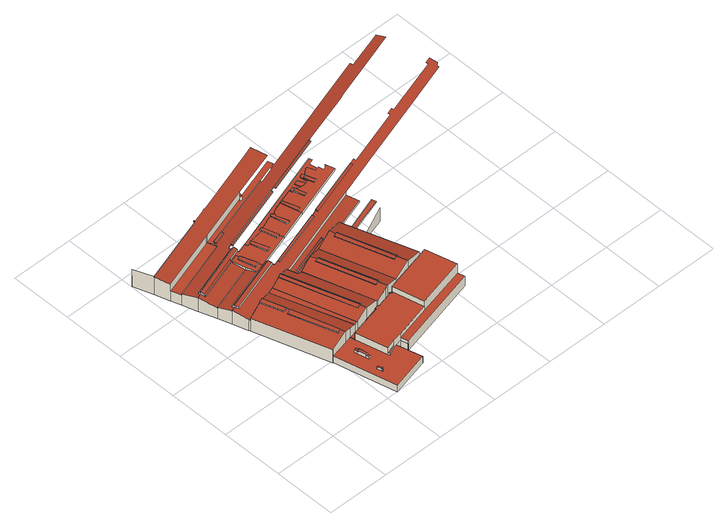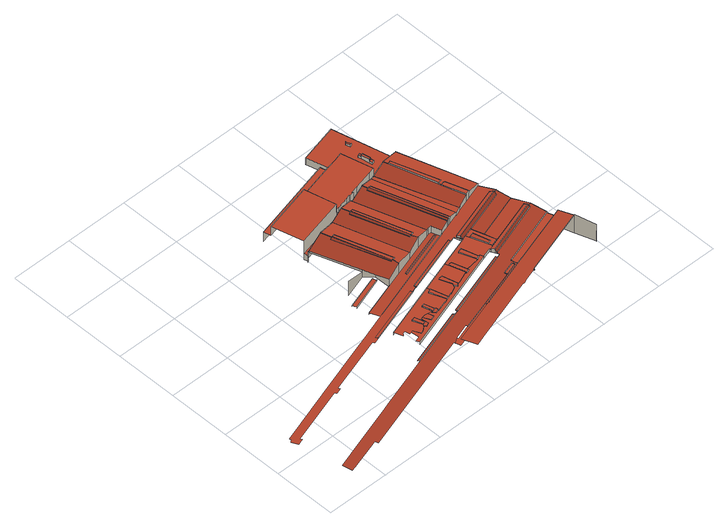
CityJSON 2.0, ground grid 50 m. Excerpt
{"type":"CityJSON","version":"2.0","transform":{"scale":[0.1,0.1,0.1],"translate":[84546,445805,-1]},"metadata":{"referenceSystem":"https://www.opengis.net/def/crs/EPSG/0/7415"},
"CityObjects":{
"building1":{"type":"Building","attributes":{"b3_dak_type":"slanted","b3_h_dak_50p":11.34,"b3_h_dak_70p":12.92,"b3_h_dak_max":18.7,"b3_h_dak_min":-0.24,"b3_h_maaiveld":-0.41,"b3_kas_warenhuis":false,"b3_mutatie_ahn3_ahn4":false,"b3_reconstructie_onvolledig":false,"b3_rmse_lod12":3.03,"b3_rmse_lod13":1.33,"b3_rmse_lod22":0.263,"b3_val3dity_lod12":"[]","b3_val3dity_lod13":"[]","b3_val3dity_lod22":"[303]","b3_volume_lod12":618493.69,"b3_volume_lod13":592709.06,"b3_volume_lod22":563886.31,"geconstateerd":false,"oorspronkelijkbouwjaar":1914,"status":"Pand in gebruik"},"children":["building1-1"]},
"building1-1":{"type":"BuildingPart","parents":["building1"],"geometry":[{"type":"MultiSurface","lod":"2.2","boundaries":[[[0,1,2,3]],[[4,5,1,0]],[[6,3,2,7,8,9]],[[8,7,10,11,12]],[[11,10,13,14]],[[15,14,13,16,17]],[[18,17,16,19,20]],[[21,20,19,22,23]],[[24,23,22,25,26]],[[26,25,27,28]],[[29,30,31,32]],[[33,34,23,24]],[[35,28,27,36,37]],[[38,39,17,18]],[[37,36,30,29,40]],[[41,42,34,33]],[[43,44,39,38,45]],[[46,45,38,47,48]],[[48,47,49]],[[50,51,49]],[[52,53,41,54,55]],[[56,57,42,41,53]],[[55,54,58,59]],[[60,61,62,63]],[[63,62,64,65]],[[65,66,67,60,63]],[[67,68,61,60]],[[65,64,69,66]],[[70,71,28,35]],[[66,69,68,67]],[[40,29,72,73,74]],[[75,76,77,78]],[[79,80,81,76,75,82]],[[47,38,18,20,83,84,50,49]],[[85,86,87,88,70,35,37,40,74,89,90,91]],[[92,93,81,80]],[[78,77,94,95]],[[95,96,75,78]],[[97,98,80,79]],[[82,75,96,99]],[[21,23,34,42,57,100,101]],[[97,79,82,99,102,103]],[[80,98,104,105,106,92]],[[103,104,98,97]],[[106,107,93,92]],[[108,70,88,109]],[[95,94,110,96]],[[102,105,104,103]],[[111,91,90,112]],[[99,96,110,113,105,102]],[[105,113,107,106]],[[109,88,87,114]],[[115,116,117,71,70,108]],[[32,31,118,119]],[[120,115,108,109,114]],[[121,85,91,111]],[[112,122,121,111]],[[112,90,89,122]],[[114,87,86,120]],[[120,86,123,116,115]],[[85,124,123,86]],[[122,89,125,124,85,121]],[[74,73,125,89]],[[73,72,126,127]],[[101,83,20,21]],[[123,124,125,73,127,128,129,130,116]],[[131,132,133,134]],[[130,135,117,116]],[[136,137,138,48,49,51]],[[84,136,51,50]],[[139,140,132,131,141]],[[140,142,143,126]],[[144,52,55,59,145]],[[131,134,146]],[[12,11,147,148]],[[149,150,14,15]],[[134,133,151,146]],[[141,131,146,152]],[[153,154,155,142,140,139]],[[156,151,133,132,140,126,72,29,32,119,157,158,159,160,161,162],[69,64,62,61,68],[94,77,76,81,93,107,113,110]],[[163,164,100,57,56]],[[127,126,143,165,166,128]],[[129,167,168,135,130]],[[169,170,44,43]],[[45,171,169,43]],[[172,171,45,46]],[[9,8,173,174]],[[144,53,52]],[[128,166,167,129]],[[175,176,155,154]],[[59,58,177,145]],[[178,179,168,167]],[[138,180,172,46,48]],[[178,167,166,181,182]],[[166,165,183,181]],[[119,118,184,157]],[[157,184,185,158]],[[158,185,186,159]],[[182,187,179,178]],[[188,182,181,189]],[[152,146,151,156,190,191]],[[53,144,192,193,163,56]],[[159,186,194,160]],[[195,196,187,182,188]],[[197,198,154,153]],[[147,11,14,150,199,200,201]],[[202,175,154,198]],[[202,203,176,175]],[[204,205,206,207]],[[207,206,208,209]],[[207,209,210,204]],[[161,204,210,162]],[[211,162,210,209,212]],[[160,194,205,204,161]],[[190,156,162,211]],[[189,181,183,213,214,215]],[[216,195,188,189,215,217]],[[218,138,137]],[[136,84,219,220,137]],[[219,84,83,101,221]],[[221,101,100,164]],[[222,195,216,223]],[[224,225,226,196,195,222]],[[222,223,227,228,224]],[[223,216,217,227]],[[225,224,228]],[[198,229,203,202]],[[213,183,165,143,142,155,176,203,229,230,231,232,233,234,235,236,237,238,239]],[[220,219,240,241]],[[242,243,244,226,225]],[[215,214,245,217]],[[246,242,225,228,227]],[[247,248,249,250]],[[251,249,248,252,240,219,221,164,253]],[[227,217,245,254,246]],[[246,254,243,242]],[[193,255,253,164,163]],[[138,218,256,180]],[[250,257,258,247]],[[259,230,229,198,197]],[[258,260,252,248,247]],[[152,191,261,262,263,264,265,266,267,259,197,153,139,141]],[[250,249,251,268,257]],[[241,240,252,260]],[[257,268,260,258]],[[268,251,253,255]],[[269,270,244,243]],[[271,232,231,272]],[[267,272,231,230,259]],[[192,273,255,193]],[[148,147,201,274,275]],[[214,213,239,276]],[[243,254,245,214,276,277,278,279,280,269]],[[281,233,232,271]],[[274,201,200,282,283]],[[271,272,284,281]],[[282,200,199,285]],[[285,199,150,149]],[[286,287,288,256]],[[266,284,272,267]],[[180,256,288,289,171,172]],[[171,289,290,170,169]],[[170,290,291]],[[292,293,291]],[[144,294,295,296,273,192]],[[273,296,297,298]],[[145,177,294,144]],[[299,297,296,295]],[[280,300,301,270,269]],[[302,299,295,294]],[[283,282,303,304]],[[299,305,306,297]],[[191,190,307,261]],[[308,309,305,299,302]],[[284,234,233,281]],[[310,304,303,311,312]],[[313,314,304,310]],[[315,316,293,292]],[[279,317,300,280]],[[265,235,234,284,266]],[[318,319,320,321]],[[322,315,323,324]],[[325,326,309,308]],[[278,327,317,279]],[[264,328,236,235,265]],[[329,330,331,287,286]],[[332,278,277,333]],[[334,237,236,328]],[[174,173,335,336]],[[337,238,237,334]],[[333,277,276,338]],[[338,276,239,238,337,339]],[[340,325,341,342]],[[343,313,310,312,344]],[[336,335,345,346]],[[347,346,345,348,349]],[[256,218,137,220,241,260,268,255,273,298,350,351,352,353,354,355,356,357,358,359,360,329,286]],[[312,311,361,344]],[[343,362,314,313]],[[360,363,330,329]],[[359,364,363,360]],[[365,366,327,278,332]],[[367,359,358,368]],[[263,369,328,264]],[[369,370,371,337,334,328]],[[372,356,373,364,359,367]],[[374,372,367,368]],[[368,358,357,374]],[[339,337,371,375,376]],[[344,361,377,362,343]],[[355,378,373,356]],[[374,357,356,372]],[[379,380,381,382,383,384,365,332,333,338,339,376]],[[298,297,306,385,386,350]],[[212,209,208,387,388]],[[211,212,388,389,307,190]],[[390,382,381,391]],[[369,392,370]],[[375,371,370]],[[393,383,382,390]],[[262,394,395,392,369,263]],[[396,365,384]],[[397,398,393,390,391]],[[391,381,380,397]],[[399,262,261,400]],[[383,401,384]],[[376,375,402,403,379]],[[404,405,395,394]],[[406,407,394,262,399]],[[408,409,401,383,393]],[[397,410,398]],[[407,411,412,413]],[[414,415,416,404,394,407,413]],[[416,417,405,404]],[[379,403,418,380]],[[354,419,378,355]],[[413,412,420,414]],[[414,420,421,415]],[[415,421,417,416]],[[393,398,410,422,423,408]],[[423,424,409,408]],[[410,397,380,418,425,422]],[[422,425,424,423]],[[418,403,426,427,396,384,401,409,424,425]],[[275,428,429,430,431,432,433,434,435,436,348,345,335,173,8,12,148]],[[427,437,438,366,365,396]],[[321,320,439,440]],[[321,440,441,318]],[[441,442,319,318]],[[443,444,419,354,445]],[[446,447,444,443]],[[445,354,353,448]],[[448,353,352,449]],[[403,402,450,451,426]],[[443,445,448,449,452,453,446]],[[454,455,326,325,340]],[[453,456,457,447,446]],[[449,352,351,452]],[[452,351,456,453]],[[350,386,351]],[[458,459,457,456]],[[460,461,459,458]],[[426,451,437,427]],[[421,420,412,411,462,463,464,465,466,450,402,375,370,392,395,405,417]],[[342,341,467,468]],[[275,274,469,470,428]],[[324,323,471,472]],[[473,474,475,316,315,322]],[[476,477,461,460]],[[400,261,307,389,478]],[[479,301,300,317,327,366,438,480,481,482],[442,439,320,319]],[[399,400,478,483,406]],[[483,462,411,407,406]],[[468,484,454,340,342]],[[485,473,322,324,472]],[[486,487,477,476]],[[488,489,480,438,437]],[[490,491,492,493]],[[491,494,487,486]],[[451,450,466,495,496]],[[493,492,497,498]],[[499,500,494,491,490]],[[386,385,501,502]],[[362,377,503,504]],[[496,505,506,507,508,488,437,451]],[[509,499,490,493,498,510,511]],[[512,513,514,515,516,517,518,519,520,497,492,491,486,476,460,458,456,351,386,502,521]],[[498,497,520,510]],[[510,520,519,511]],[[511,519,518,509]],[[509,518,522,500,499]],[[523,507,506,524]],[[525,508,507,523]],[[517,526,522,518]],[[440,439,442,441]],[[524,527,528,525,523]],[[524,506,505,527]],[[528,529,508,525]],[[489,488,508]],[[530,531,529,528]],[[528,527,532]],[[496,495,533,505]],[[470,469,534,535]],[[535,534,536,537]],[[532,538,530,528]],[[539,540,541,542,543,536,534,469,274,283,304,314,362,504,544]],[[470,535,537,545]],[[532,527,505,533,546,538]],[[538,546,531,530]],[[428,470,469,547,429]],[[545,543,469,470]],[[543,547,469]],[[537,536,543,545]],[[516,548,526,517]],[[429,547,543,545,430]],[[515,549,548,516]],[[546,533,495,550,551,552,553,489,508,529,531]],[[553,481,480,489]],[[514,554,549,515]],[[270,301,479,555,556]],[[557,512,521]],[[558,513,512,559]],[[513,560,554,514]],[[561,562,331,330]],[[559,512,557,563,564]],[[565,566,567,560,513,558]],[[495,466,465,568,550]],[[564,565,558,559]],[[468,467,569,484]],[[484,569,455,454]],[[570,571,567,566]],[[564,563,566,565]],[[572,573,571,570]],[[574,575,569]],[[552,576,577,481,553]],[[578,579,573,572]],[[551,580,581,576,552]],[[462,582,583,463]],[[567,571,573,579,584,585,586,587,588,589,590,591,592,593,594,595,596,597,598,599,600,601,602,603,604,605,606,607,608,561,330,363,364,373,378,419,444,447,457,459,461,477,487,494,500,522,526,548,549,554,560]],[[550,568,580,551]],[[463,583,609,464]],[[610,611,575,574]],[[612,610,613,614]],[[615,616,617,618]],[[618,617,619,620]],[[568,465,464,621]],[[472,471,622,485]],[[485,622,474,473]],[[623,584,579,578]],[[624,625,626,613,610,574,569,467,341,325,308,302,294,177,58,54,41,33,24,26,28,71,117,135,168,179,187,196,226,244,270,556,627,628,629,630,631,632,633,634,635,636,637,638,639,640,641]],[[642,643,475,474]],[[644,642,645,646]],[[647,585,584,623]],[[648,649,650,651]],[[649,586,585,647]],[[651,650,652,653]],[[654,653,652,655,656]],[[657,587,586,649,648]],[[656,655,658,659]],[[657,648,651,653,660,661]],[[662,660,653,654]],[[663,664,662,654,656,659]],[[665,666,667,668,669,503,377,361,311,303,282,285,149,15,17,39,44,170,291,293,316,475,643,670,671,672,673,674,675,676,677,678,679,680,681]],[[659,658,682,663]],[[663,682,683,664]],[[664,683,684,660,662]],[[685,686,687,581,580]],[[661,588,587,657]],[[660,684,588,661]],[[502,501,688,689]],[[481,577,690,482]],[[691,591,590,692]],[[692,590,693,694]],[[695,696,616,615]],[[618,620,697,698,695,615]],[[620,619,699,697]],[[700,592,591,691]],[[694,701,700,691,692]],[[566,563,557,521,502,689,702,703,704,705,706,707,605,604,603,708,709,710,711,712,713,714,715,716,595,594,593,693,590,589,588,684,683,682,658,655,652,650,649,647,623,578,572,570]],[[694,693,593,701]],[[701,593,592,700]],[[717,596,595,718]],[[718,595,716,719]],[[720,719,716,715,721]],[[722,723,719,720]],[[724,725,726,717,718,719,723]],[[727,728,722,720,721]],[[726,597,596,717]],[[728,724,723,722]],[[721,715,714,727]],[[727,714,713,724,728]],[[724,713,712,725]],[[729,625,730,611,610,612]],[[725,712,598,597,726]],[[731,729,612,614]],[[711,599,598,712]],[[710,600,599,711]],[[709,601,600,710]],[[732,733,670,643,642,644]],[[644,646,734,732]],[[646,645,735,734]],[[708,602,601,709]]],"semantics":{"surfaces":[{"type":"WallSurface","on_footprint_edge":true},{"type":"WallSurface","on_footprint_edge":false},{"type":"RoofSurface"}],"values":[0,0,0,0,0,0,0,0,0,0,0,1,0,1,0,1,1,1,1,1,1,1,1,1,1,2,1,1,1,1,1,1,1,2,2,1,1,2,1,1,2,2,2,1,1,1,1,1,1,1,1,1,1,0,2,1,2,1,1,1,1,1,1,1,1,2,1,1,2,1,1,1,2,2,1,1,1,1,1,2,1,1,1,1,2,1,1,1,1,1,1,1,2,2,1,0,0,0,1,1,1,2,0,1,1,2,2,1,0,0,2,1,1,0,1,1,2,1,1,1,1,1,1,2,1,1,1,2,1,1,1,2,1,2,1,1,1,1,2,1,1,2,1,1,1,1,1,1,1,1,1,1,2,1,1,2,1,1,1,1,1,1,1,1,1,1,1,2,1,1,1,1,1,1,1,1,1,1,1,1,1,1,1,1,1,1,1,1,1,1,1,1,1,2,1,1,2,1,1,1,1,1,1,1,2,1,2,1,1,1,1,1,2,1,0,2,1,1,1,1,1,1,2,1,1,1,1,1,1,1,1,1,2,1,1,1,1,1,1,2,1,1,1,2,2,1,1,2,1,1,1,1,1,1,2,1,1,1,1,1,1,1,1,2,1,1,1,1,1,1,2,2,1,2,2,1,1,1,1,1,1,1,1,1,2,2,2,1,1,1,1,1,1,1,1,2,1,1,1,1,1,1,1,1,2,2,2,1,1,1,1,2,1,1,1,1,2,1,1,1,1,1,1,1,1,1,1,2,1,1,1,1,1,1,1,1,1,0,2,1,0,1,1,1,1,1,1,1,1,2,1,1,1,1,1,1,1,1,1,2,1,2,2,1,1,1,1,1,1,1,1,1,1,1,2,1,1,2,2,1,1,1,1,1,1,2,2,1,1,1,1,1,1,1,2,1,1,1,1,2,1,1]}}]}
},
"vertices":[
[5,1913,104],[5,1913,6],[6,1912,6],[6,1912,104],[7,1914,104],[7,1914,6],[6,1912,164],[57,1756,6],[57,1756,174],[57,1756,177],[95,1639,6],[95,1639,99],[95,1639,163],[120,1562,6],[120,1562,99],[120,1562,108],[158,1446,6],[158,1446,130],[158,1446,133],[204,1307,6],[204,1307,107],[204,1307,110],[237,1204,6],[237,1204,131],[237,1204,134],[276,1086,6],[276,1086,110],[280,1073,6],[280,1073,107],[470,487,67],[470,487,6],[588,0,6],[588,0,67],[248,1208,135],[248,1208,131],[280,1073,128],[468,486,6],[468,486,127],[193,1458,133],[193,1458,130],[470,487,128],[271,1216,135],[271,1216,131],[188,1472,136],[188,1472,127],[193,1458,151],[193,1458,154],[203,1431,128],[203,1431,145],[206,1423,127],[206,1422,127],[206,1422,124],[271,1216,153],[271,1216,152],[273,1205,132],[273,1205,149],[266,1235,134],[266,1235,127],[289,1190,129],[289,1190,143],[596,202,84],[596,202,67],[608,172,67],[608,172,84],[609,159,67],[609,159,84],[623,171,84],[611,206,84],[611,206,67],[623,171,67],[398,1112,161],[398,1112,107],[617,523,67],[617,523,163],[617,523,169],[617,326,86],[617,326,67],[621,305,67],[621,305,85],[603,388,96],[603,388,85],[603,388,67],[617,326,96],[581,1431,107],[549,1533,126],[494,920,170],[487,944,170],[465,937,164],[455,940,161],[605,560,169],[578,549,161],[460,909,160],[596,417,86],[596,417,67],[641,310,67],[641,310,85],[636,331,86],[611,396,96],[611,396,85],[636,331,96],[608,1345,127],[581,1431,110],[621,398,96],[615,393,96],[615,393,85],[621,398,85],[616,423,86],[616,423,67],[398,1112,171],[455,940,171],[636,331,67],[460,909,166],[578,549,166],[621,398,67],[465,937,171],[432,1123,171],[432,1123,162],[432,1123,107],[890,73,6],[890,73,67],[487,944,171],[494,920,175],[605,560,173],[487,944,162],[494,920,162],[605,560,163],[671,536,67],[671,536,149],[730,551,132],[525,1153,135],[519,1151,137],[741,249,84],[741,249,67],[746,228,67],[746,228,84],[519,1151,107],[549,1533,123],[548,1537,133],[546,1542,145],[680,498,130],[680,498,67],[741,249,129],[680,498,61],[671,536,61],[716,1359,153],[726,1332,144],[812,267,85],[563,1789,99],[563,1789,163],[601,1718,108],[601,1718,99],[812,267,67],[812,267,129],[730,510,130],[730,510,70],[730,510,61],[890,285,67],[890,74,67],[893,75,67],[842,273,67],[888,283,67],[902,226,67],[903,227,67],[608,1345,134],[608,1345,130],[730,551,62],[730,551,130],[525,1153,132],[525,1153,107],[634,1622,131],[634,1622,126],[638,1604,148],[638,1604,155],[591,1929,174],[591,1929,177],[726,533,67],[726,533,61],[726,1332,129],[572,1173,132],[572,1173,108],[646,1574,145],[760,558,130],[574,1169,132],[760,558,62],[890,74,6],[893,75,6],[842,273,6],[574,1169,107],[574,1169,135],[760,558,132],[890,285,95],[890,285,129],[709,1378,134],[676,1367,134],[888,283,6],[650,1193,161],[650,1193,107],[876,545,130],[876,545,70],[598,1728,99],[592,1745,99],[576,1793,99],[871,572,67],[871,572,62],[902,226,10],[902,226,6],[903,224,6],[903,224,10],[904,224,6],[904,224,9],[903,227,10],[903,227,95],[904,224,95],[871,586,62],[871,586,163],[871,586,168],[832,626,160],[856,632,168],[546,1542,133],[549,1533,131],[549,1533,133],[581,1431,131],[650,1193,165],[832,626,164],[673,1201,173],[673,1201,172],[673,1201,107],[856,632,172],[784,856,172],[876,545,62],[935,559,62],[931,567,62],[926,578,62],[950,591,62],[964,574,62],[970,567,62],[998,574,62],[992,605,62],[994,606,62],[991,615,62],[610,1552,131],[610,1552,133],[687,1206,163],[687,1206,159],[687,1206,107],[856,632,163],[872,636,162],[594,1516,138],[594,1516,131],[629,1386,130],[629,1386,137],[666,1396,130],[620,1524,131],[676,1367,130],[872,636,158],[676,1367,131],[646,1574,133],[666,1396,139],[620,1524,140],[935,559,130],[620,1524,132],[1178,355,129],[1118,602,130],[1094,597,130],[998,574,130],[970,567,130],[964,574,130],[931,567,130],[666,1396,131],[757,1228,137],[757,1228,107],[926,578,67],[931,567,68],[709,1378,131],[576,1793,103],[576,1793,163],[991,615,126],[990,618,126],[819,1150,126],[806,1146,131],[781,1147,138],[950,591,67],[592,1745,102],[592,1745,104],[964,574,68],[598,1728,106],[648,1564,133],[648,1564,109],[646,1574,111],[638,1604,118],[634,1622,121],[630,1634,124],[629,1640,125],[629,1640,123],[716,1359,134],[716,1359,132],[709,1378,128],[711,1379,128],[711,1379,131],[719,1360,132],[781,1147,74],[757,1228,82],[719,1360,134],[611,1751,102],[611,1751,104],[719,1360,114],[711,1379,110],[1178,355,95],[738,1319,126],[738,1319,122],[611,1751,108],[613,1743,104],[613,1743,108],[608,1762,108],[608,1762,104],[659,1650,125],[659,1650,123],[806,1146,73],[782,1195,82],[782,1195,78],[787,1181,76],[787,1181,81],[659,1650,129],[663,1636,122],[663,1636,126],[779,1332,125],[779,1332,122],[819,1150,73],[998,574,78],[719,1587,133],[719,1587,130],[719,1587,109],[819,1150,129],[990,618,128],[992,605,63],[595,1941,175],[595,1941,177],[994,606,63],[991,615,128],[994,606,128],[779,1332,129],[783,1313,122],[783,1313,129],[706,1793,108],[711,1773,108],[600,1943,175],[600,1943,177],[600,1943,182],[604,1934,174],[604,1934,176],[955,1457,131],[946,1487,131],[936,1483,131],[919,1482,131],[884,1597,132],[770,1579,133],[772,1574,132],[818,1446,131],[785,1435,131],[747,1566,132],[729,1560,132],[711,1773,104],[706,1793,104],[729,1560,131],[747,1566,131],[930,1185,165],[930,1185,73],[747,1566,139],[785,1435,139],[1094,597,78],[1087,630,62],[1087,631,61],[772,1574,139],[772,1574,131],[818,1446,138],[1087,631,62],[1087,631,158],[706,1793,100],[770,1579,131],[1112,638,166],[1091,706,167],[1066,698,159],[928,1129,159],[954,1136,168],[934,1177,166],[955,1457,110],[955,1457,130],[1586,391,6],[1586,391,95],[1571,450,95],[928,1129,165],[1066,698,164],[1094,597,63],[954,1136,172],[1118,602,108],[1118,602,63],[930,1185,166],[1091,706,171],[1018,934,172],[1118,602,179],[1178,355,179],[954,1136,164],[1112,638,62],[1112,638,164],[1113,622,108],[1113,622,62],[1119,603,179],[1119,603,108],[965,1139,165],[965,1139,160],[1091,706,172],[1119,603,63],[1118,617,62],[1118,617,108],[1119,617,108],[1118,621,108],[1118,624,108],[1118,624,62],[1091,706,164],[884,1597,131],[1119,617,62],[1118,621,62],[1108,711,161],[967,1139,163],[967,1139,159],[1108,711,158],[1220,667,129],[1043,1221,129],[1006,1931,163],[1010,1938,164],[1011,1933,163],[1378,2051,163],[1339,2172,174],[1273,2150,174],[732,1975,174],[727,1977,174],[694,1963,174],[1043,1221,127],[1043,1221,72],[1163,1303,76],[1163,1303,80],[1163,1317,81],[1163,1317,77],[880,1609,139],[880,1609,131],[884,1597,139],[880,1610,139],[880,1610,131],[919,1482,139],[936,1483,139],[1220,667,62],[1220,667,126],[946,1487,139],[906,1618,139],[1232,1478,127],[1232,1478,122],[906,1618,134],[906,1618,131],[910,1619,134],[910,1619,131],[915,1613,134],[915,1613,131],[1510,696,63],[1501,732,62],[1511,735,62],[1508,744,62],[1369,707,62],[1234,1457,121],[1234,1457,127],[1006,1931,103],[1006,1931,152],[1193,1807,122],[1193,1807,126],[1192,1823,129],[1192,1823,126],[1192,1823,123],[1004,1650,134],[1004,1650,131],[1571,450,179],[1555,1487,80],[1189,1267,72],[1314,1306,71],[1585,1392,71],[1510,696,179],[1233,1471,127],[1194,1818,128],[1016,1649,134],[1016,1649,131],[1189,1267,168],[1189,1267,164],[1020,1652,140],[1020,1652,134],[1050,1531,131],[1050,1531,139],[1020,1652,131],[1369,707,163],[1369,707,167],[1075,1530,131],[1075,1530,139],[1036,1665,139],[1036,1665,131],[1196,1535,110],[1196,1535,131],[1223,1957,101],[1223,1957,104],[1342,789,167],[1316,782,160],[1177,1210,160],[1198,1216,166],[1055,1642,139],[1081,1535,138],[1048,1628,139],[1188,1563,132],[1151,1696,135],[1151,1697,135],[1114,1683,135],[1113,1687,135],[1063,1661,135],[1055,1642,134],[1048,1628,134],[1081,1535,131],[1191,1552,131],[1055,1642,131],[1177,1210,167],[1316,782,166],[1198,1216,170],[1063,1661,131],[1342,789,170],[1205,1218,171],[1205,1218,164],[1213,1220,166],[1213,1220,161],[1342,789,171],[1342,789,163],[997,1918,103],[997,1918,138],[1014,1914,103],[1014,1914,134],[1358,794,161],[1356,1990,104],[1380,2007,104],[1391,2011,104],[1378,2051,103],[1011,1933,103],[1344,1996,104],[1011,1933,153],[1358,794,159],[1010,1938,103],[1113,1687,131],[1114,1683,131],[1508,744,123],[1380,1116,126],[1347,1212,127],[1314,1306,127],[1151,1697,131],[1555,1487,103],[1555,1487,108],[1188,1563,131],[1151,1696,140],[1188,1563,139],[1151,1696,131],[1573,1862,131],[1573,1862,109],[1216,1574,131],[1216,1574,139],[1169,1703,140],[1169,1703,133],[1169,1703,131],[1508,744,109],[1233,1471,124],[1176,1706,133],[1176,1706,131],[1197,1714,133],[1197,1714,131],[1280,1493,125],[1280,1493,122],[1347,1212,100],[1314,1306,57],[1198,1713,133],[1198,1713,131],[1380,1116,107],[1380,1116,57],[1510,696,6],[1501,732,6],[1265,1733,131],[1278,1739,131],[1278,1734,131],[1306,1743,131],[1324,1721,132],[1329,1715,132],[1353,1711,132],[1341,1756,131],[1375,1768,131],[1403,1712,132],[1409,1714,132],[1420,1718,132],[1411,1776,131],[1440,1791,131],[1452,1770,131],[1454,1772,131],[1453,1775,131],[1490,1806,131],[1508,1812,131],[1535,1756,132],[1535,1755,132],[1552,1760,132],[1547,1802,131],[1545,1824,131],[1582,1837,131],[1511,735,6],[1280,1494,125],[1280,1494,122],[1280,1494,130],[1287,1475,121],[1287,1475,126],[1360,1234,102],[1360,1234,93],[1365,1218,100],[1365,1218,102],[1370,1203,93],[1370,1203,102],[1511,735,110],[1194,1818,125],[1265,1733,133],[1787,1657,125],[1740,1642,125],[1747,1624,122],[1835,1578,108],[1849,1583,108],[2352,1746,108],[2794,1890,108],[2793,1907,111],[2800,1913,112],[2812,1924,113],[2794,1981,125],[2748,1967,125],[2753,1948,122],[2296,1803,122],[2290,1819,125],[2244,1804,125],[2248,1786,122],[1792,1639,122],[1225,1834,126],[1225,1834,123],[1225,1834,130],[1233,1820,122],[1233,1820,126],[1278,1739,133],[1278,1734,135],[1278,1734,133],[1280,1711,132],[1280,1711,135],[1292,1713,132],[1292,1713,135],[1292,1713,140],[1313,1633,132],[1313,1633,140],[1306,1743,136],[1338,1640,132],[1338,1640,140],[1317,1720,135],[1324,1721,135],[1317,1720,140],[1321,1693,140],[1323,1693,140],[1380,2007,101],[1356,1990,103],[1355,1989,103],[1351,1982,104],[1227,1941,104],[1693,1985,123],[1726,1996,123],[2106,2119,123],[2156,2135,123],[2610,2282,123],[2723,2318,123],[2699,2389,109],[2665,2378,109],[2404,2297,108],[2395,2322,104],[1394,2001,103],[1391,2011,101],[1321,1693,132],[1323,1693,132],[1317,1720,132],[1560,1173,185],[1560,1173,181],[1560,1173,57],[1637,1677,110],[1637,1677,131],[1585,1392,57],[1341,1756,136],[1353,1711,135],[1375,1707,132],[1375,1707,134],[1628,1323,103],[1628,1323,91],[1640,1290,103],[1635,1305,103],[1640,1290,93],[1375,1768,136],[1403,1712,134],[1613,1748,132],[1603,1737,132],[1606,1730,132],[1579,1721,132],[1573,1723,132],[1566,1763,132],[1508,1812,133],[1490,1806,133],[1453,1775,132],[1454,1772,132],[1452,1770,132],[1445,1762,132],[1474,1686,132],[1445,1677,132],[1432,1723,132],[1411,1776,136],[1420,1718,135],[1432,1723,135],[1432,1723,140],[1445,1677,139],[1423,1756,140],[1423,1756,136],[1445,1762,135],[1452,1770,135],[1440,1791,136],[1474,1686,139],[1445,1762,140],[1740,1642,129],[1740,1642,123],[1747,1624,126],[1693,1985,130],[1693,1985,126],[1699,1969,127],[1699,1969,122]
]}
